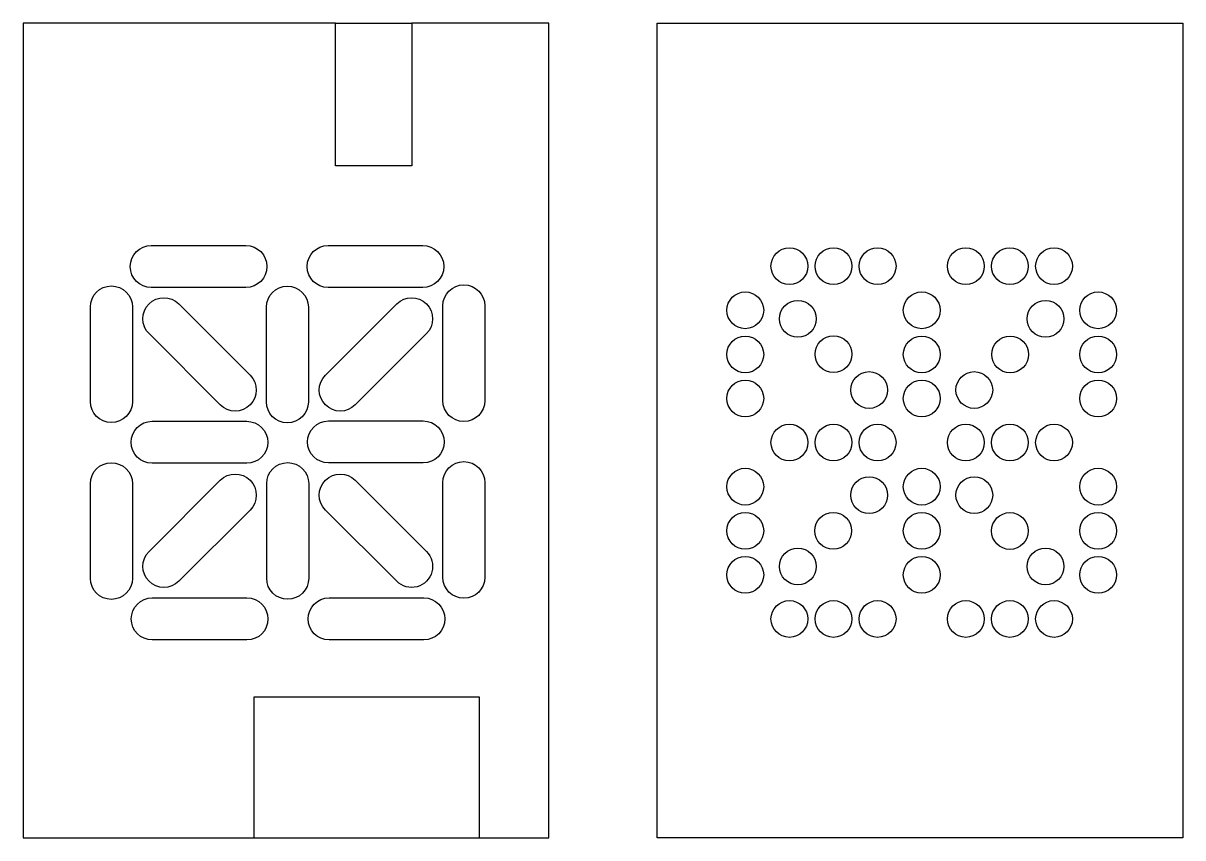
# Model space of a CAD drawing. Header units: millimetres. Extents: x 0.2 to 22.2, y -7.5 to 8.
import ezdxf

# ---------------------------------------------------------------- set-up
doc = ezdxf.new("R2010")
doc.units = ezdxf.units.MM
doc.layers.get('0').update_dxf_attribs({"linetype": 'CONTINUOUS'})

msp = doc.modelspace()

# ---------------------------------------------------------------- linework, layer by layer
for p, q in [((6.129, 8), (7.581, 8)), ((4.582, -7.5), (8.862, -7.5))]:
    msp.add_line(p, q)
for points in [[(7.581, 8), (7.581, 5.286), (6.129, 5.286), (6.129, 8), (0.188, 8), (0.188, -7.5), (4.582, -7.5), (4.582, -4.818), (8.862, -4.818), (8.862, -7.5), (10.187, -7.5), (10.187, 8)], [(12.246, 8), (22.245, 8), (22.245, -7.5), (12.246, -7.5)]]:
    msp.add_lwpolyline(points, close=True)
for points in [[(4.424, 2.97), (2.624, 2.97, -1), (2.624, 3.77), (4.424, 3.77, -1)], [(5.988, 3.77), (7.788, 3.77, -1), (7.788, 2.97), (5.988, 2.97, -1)], [(2.266, 0.801, -1), (1.466, 0.801), (1.466, 2.601, -1), (2.266, 2.601)], [(5.613, 0.796, -1), (4.813, 0.796), (4.813, 2.596, -1), (5.613, 2.596)], [(8.17, 2.621, -1), (8.97, 2.621), (8.97, 0.821, -1), (8.17, 0.821)], [(3.937, 0.737), (2.581, 2.093, -1), (3.147, 2.659), (4.503, 1.303, -1)], [(7.859, 2.093), (6.503, 0.737, -1), (5.937, 1.303), (7.293, 2.659, -1)], [(4.44, 0.426, -1), (4.44, -0.374), (2.64, -0.374, -1), (2.64, 0.426)], [(5.996, -0.368, -1), (5.996, 0.432), (7.796, 0.432, -1), (7.796, -0.368)], [(2.266, -2.563, -1), (1.466, -2.563), (1.466, -0.763, -1), (2.266, -0.763)], [(5.619, -2.561, -1), (4.819, -2.561), (4.819, -0.761, -1), (5.619, -0.761)], [(8.17, -2.542), (8.17, -0.742, -1), (8.97, -0.742), (8.97, -2.542, -1)], [(2.581, -2.053), (3.937, -0.697, -1), (4.503, -1.263), (3.147, -2.619, -1)], [(7.293, -2.619), (5.937, -1.263, -1), (6.503, -0.697), (7.859, -2.053, -1)], [(4.444, -2.935, -1), (4.444, -3.735), (2.644, -3.735, -1), (2.644, -2.935)], [(6.008, -2.935), (7.808, -2.935, -1), (7.808, -3.735), (6.008, -3.735, -1)]]:
    msp.add_lwpolyline(points, format="xyb", close=True)
for centre in [(14.762, 3.376), (15.601, 3.376), (16.44, 3.376), (18.118, 3.376), (18.957, 3.376), (19.796, 3.376), (13.923, 2.537), (17.279, 2.537), (20.635, 2.537), (14.923, 2.376), (19.635, 2.376), (13.923, 1.698), (15.601, 1.702), (17.279, 1.698), (18.961, 1.698), (20.635, 1.698), (16.279, 1.02), (18.279, 1.02), (13.923, 0.859), (17.279, 0.859), (20.635, 0.859), (14.762, 0.02), (15.601, 0.02), (16.44, 0.02), (18.118, 0.02), (18.957, 0.02), (19.796, 0.02), (13.923, -0.819), (16.279, -0.98), (17.279, -0.819), (18.279, -0.98), (20.635, -0.819), (13.923, -1.658), (15.596, -1.658), (17.279, -1.658), (18.957, -1.662), (20.635, -1.658), (13.923, -2.497), (14.923, -2.336), (17.279, -2.497), (19.635, -2.336), (20.635, -2.497), (14.762, -3.336), (15.601, -3.336), (16.44, -3.336), (18.118, -3.336), (18.957, -3.336), (19.796, -3.336)]:
    msp.add_circle(centre, 0.35)

doc.saveas('drawing.dxf')
